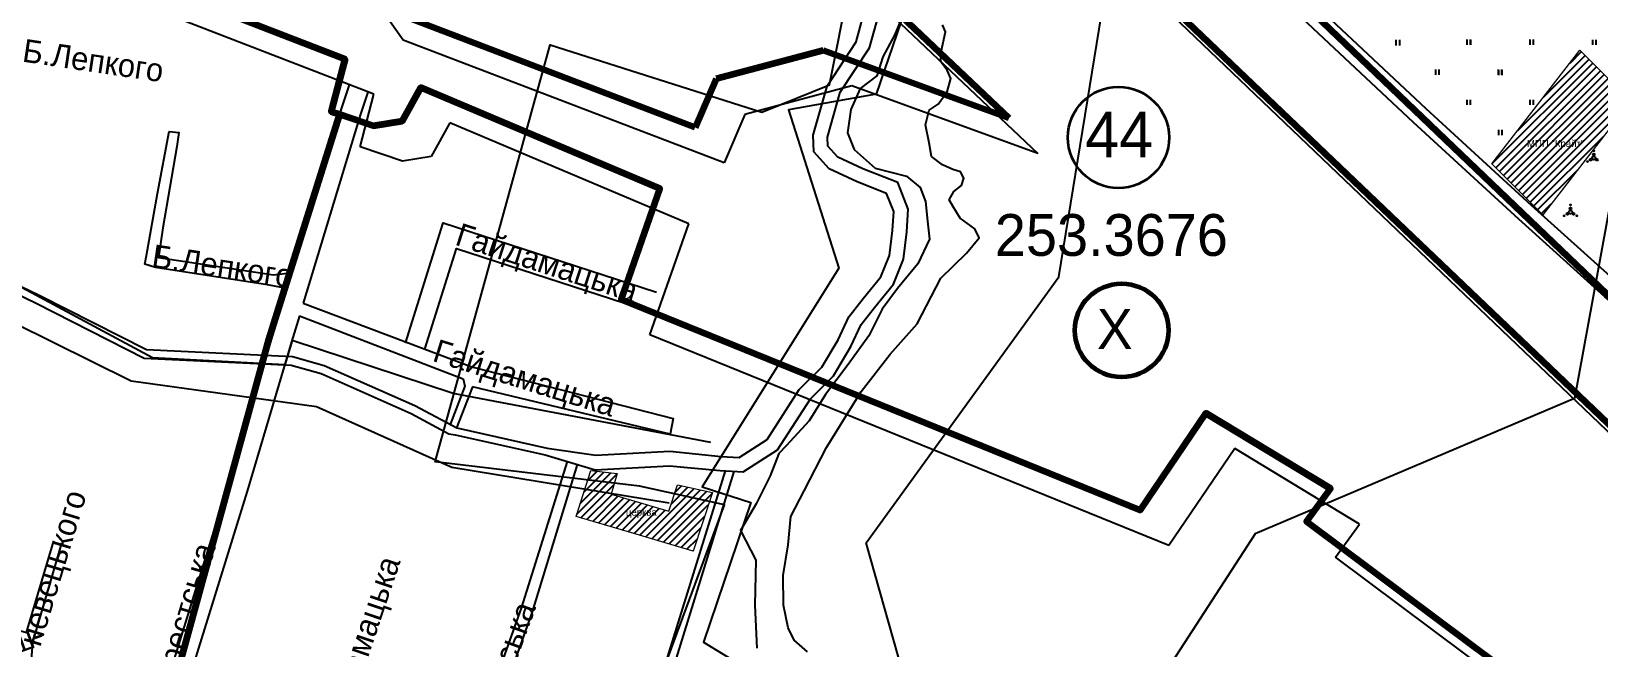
# Model space of a CAD drawing. Header units: millimetres. Extents: x 1378883 to 1389513, y 5662980 to 5673292.
# Drawn here: x 1383360 to 1384450, y 5668592 to 5669021 of the extents above; entities that cross this region are included whole.
import ezdxf
from ezdxf.enums import TextEntityAlignment as Align

# ---------------------------------------------------------------- set-up
doc = ezdxf.new("R2010")
doc.units = ezdxf.units.MM
doc.layers.add('_5Інше', color=252, linetype='Continuous', lineweight=25)
for name, color, linetype in [('N-raion', 1, 'Continuous'), ('zona', 3, 'Continuous'), ('вулиці', 7, 'Continuous'), ('ВулНазва', 7, 'Continuous'), ('залізниця', 7, 'Continuous'), ('КартаСкан', 252, 'Continuous'), ('район', 6, 'Continuous')]:
    doc.layers.add(name, color=color, linetype=linetype)
picture_1 = doc.add_image_def('image1.tif', size_in_pixel=(29607, 29619))
pattern_1 = [(45, (2.4066, 2.8008), (-2.6516504294, 2.6516504294), [])]

# ---------------------------------------------------------------- blocks, each defined once
blk = doc.blocks.new('ЧорнаПрибер')
at = {"layer": '_5Інше', "color": 160}
for points in [[(46908, 26521), (46729, 26555), (46617, 26592), (46612, 26575), (46520, 26580), (46376, 26657)], [(46396, 26618), (46505, 26564), (46634, 26546), (46728, 26504), (46879, 26479)]]:
    blk.add_lwpolyline(points, dxfattribs=at)
blk = doc.blocks.new('Турія')
at = {"layer": '_5Інше', "color": 5}
for points in [[(46959.9, 26350.8), (46950.7, 26358.9), (46946.5, 26367.3), (46943.4, 26383.1), (46943, 26403.7), (46946.5, 26425), (46948.5, 26444.8), (46957.6, 26462.7), (46973.1, 26492.8), (46997.3, 26531.6), (47017.5, 26557.7), (47036.1, 26578.7), (47052.7, 26610.4), (47070.6, 26627.9), (47079.3, 26638.5), (47076.3, 26644.8), (47066.1, 26652.2), (47060.9, 26660.5), (47058.4, 26665), (47061.6, 26670.7), (47067, 26674.9), (47068.6, 26680), (47066.4, 26684.5), (47060.9, 26686.1), (47053.9, 26689.3), (47046.2, 26695), (47044.6, 26704.6), (47042.1, 26717.1), (47044.6, 26727.3), (47050.7, 26731.5), (47057.1, 26740.1), (47059.7, 26749.4), (47057.1, 26755.1), (47052.6, 26760.9), (47052.9, 26767.9), (47055.9, 26781.8), (47053.9, 26786.6)], [(47027.8, 26797.2), (47020.6, 26779.8), (47012.4, 26764.4), (47008.1, 26751.1), (46996.5, 26742.4), (46990.1, 26727.8), (46987.8, 26711.5), (46992.5, 26699.9), (47007.1, 26686.9), (47028.7, 26681.3), (47038.4, 26673.6), (47042, 26663.7), (47043.4, 26650), (47044.7, 26637.7), (47036.7, 26620.4), (47022.5, 26603.3), (47011.8, 26588.9), (47002.7, 26570.5), (46988.3, 26550.4), (46972.6, 26529.7), (46961.2, 26511.3), (46945.1, 26493.9), (46940.1, 26488.5), (46934.1, 26473.1), (46924.3, 26453.7), (46913.5, 26435), (46924, 26414.4), (46923.3, 26383.1), (46924.8, 26353.2)]]:
    blk.add_lwpolyline(points, dxfattribs=at)
blk = doc.blocks.new('ТуріяПрибер')
at = {"layer": '_5Інше', "color": 160}
for points in [[(47740, 27508), (47474, 27474), (47179, 27319), (46966, 26847), (47023, 26821), (47000, 26754), (46939, 26743), (46974, 26633), (46879, 26481), (46913, 26470), (46880, 26373), (46921, 26348)], [(46768, 24208), (46922, 24778), (46918, 24781), (46924, 24984), (46963, 24986), (46960, 25058), (46917, 25059), (46916, 25122), (47042, 25306), (47065, 25943), (47093, 25540), (47164, 25902), (47092, 25992), (47088, 26106), (46993, 26442), (47127, 26627), (47198, 27064), (47524, 27366), (47631, 27206), (47810, 27266), (47842, 27342), (47995, 27705)]]:
    blk.add_lwpolyline(points, dxfattribs=at)
blk = doc.blocks.new('ТуріяВодоох')
at = {"layer": '_5Інше', "color": 140}
for points in [[(46794, 26148), (46913, 26470), (46854, 26483), (46712, 26500), (46792, 26790), (46939, 26743), (46986, 26762), (47000, 26832), (46966, 26845), (46866, 26931), (46906, 27218), (47118, 27415), (47272, 27533)], [(48682, 27510), (48729, 27348), (48132, 27408), (47610, 27124), (47504, 26544), (47282, 26450), (47208, 26336), (47222, 26234), (47363, 26200), (47363, 26078), (47280, 26086), (47240, 25798), (47150, 25804), (47109, 25544), (47065, 25543), (47056, 25444), (47121, 25294), (47100, 25160), (46916, 25122), (46917, 25059), (46964, 25058), (46928, 24645), (46824, 24304)]]:
    blk.add_lwpolyline(points, dxfattribs=at)
blk = doc.blocks.new('ЛвЗд')
at = {"layer": '_5Інше', "color": 204, "linetype": 'Continuous'}
for points in [[(46668.483, 26754.579), (45799.712, 27096.204)], [(46892.247, 26938.424), (47129.628, 26710.585)], [(46689, 26792), (46680.06, 26804.792)], [(47223.884, 26805.976), (47549.646, 26491.135)], [(46911.575, 26705.444), (46689, 26792)], [(47000.741, 26758.502), (46926.283, 26739.077)], [(47129.628, 26710.585), (47000.741, 26758.502)], [(46658.664, 26717.979), (46668.483, 26754.579)], [(46721.101, 26734.345), (46708, 26711)], [(46886.748, 26663.102), (46721.101, 26734.345)], [(46926.283, 26739.077), (46911.575, 26705.444)], [(46688, 26708), (46658.664, 26717.979)], [(46708, 26711), (46688, 26708)], [(46859.304, 26586.181), (46886.748, 26663.102)], [(47219.209, 26437.685), (46859.304, 26586.181)], [(47265.4, 26504.721), (47219.209, 26437.685)], [(47351.734, 26451.755), (47265.4, 26504.721)], [(47334.814, 26428.917), (47351.734, 26451.755)], [(47469.057, 26327.309), (47334.814, 26428.917)]]:
    blk.add_lwpolyline(points, dxfattribs=at)

msp = doc.modelspace()

# ---------------------------------------------------------------- hatches: boundary and pattern name
at = {"layer": 'вулиці', "lineweight": -2}
h = msp.add_hatch(dxfattribs=at)
h.set_pattern_fill('ANSI31', color=2, scale=30, style=0)
h.set_pattern_definition(pattern_1)
h.paths.add_polyline_path([(1384470.3, 5668970.1), (1384470.9, 5668973.2), (1384436.6, 5669007.6), (1384375.4, 5668928.5), (1384410.7, 5668893.1)])
h.paths.add_polyline_path([(1384393.5, 5668938.4), (1384446, 5668938.4), (1384446, 5668945.9), (1384393.5, 5668945.9)], flags=24)
h = msp.add_hatch(dxfattribs=at)
h.set_pattern_fill('ANSI31', color=5, scale=30, style=0)
h.set_pattern_definition(pattern_1)
h.paths.add_polyline_path([(1383803.2, 5668687.1), (1383763.3, 5668698.9), (1383763.4, 5668699.4), (1383744.9, 5668702.5), (1383738.8, 5668683.4), (1383774.3, 5668673), (1383820.2, 5668659.4), (1383831.5, 5668693.7), (1383807.2, 5668699.1)])
h.paths.add_polyline_path([(1383746.9, 5668708.7), (1383744.9, 5668702.5), (1383763.4, 5668699.4), (1383765.5, 5668706.5)])
h.paths.add_polyline_path([(1383749.1, 5668715.3), (1383746.9, 5668708.7), (1383765.5, 5668706.5), (1383767.4, 5668713.3)])
h.paths.add_polyline_path([(1383809.3, 5668705.3), (1383807.2, 5668699.1), (1383831.5, 5668693.7), (1383833.7, 5668700.1)])
h.paths.add_polyline_path([(1383769, 5668682.6), (1383799.4, 5668682.6), (1383799.4, 5668688.8), (1383769, 5668688.8)], flags=24)

# ---------------------------------------------------------------- linework, layer by layer
at = {"layer": 'N-raion', "color": 1, "lineweight": 35}
msp.add_circle((1384115.8, 5668946.9), 35.2, dxfattribs=at)
at = {"layer": 'zona', "color": 3, "lineweight": 60}
msp.add_circle((1384118.1, 5668812.8), 32.5, dxfattribs=at)
at = {"layer": 'вулиці', "color": 7, "lineweight": -2}
for p, q in [((1384308.9, 5669011.2), (1384308.9, 5669014.8)), ((1384308.9, 5669010.9), (1384308.9, 5669014.5)), ((1384311.3, 5669011.2), (1384311.3, 5669014.8)), ((1384311.3, 5669010.9), (1384311.3, 5669014.5)), ((1384358.2, 5669011.4), (1384358.2, 5669015)), ((1384358.3, 5669011.2), (1384358.3, 5669014.8)), ((1384360.6, 5669011.4), (1384360.6, 5669015)), ((1384360.7, 5669011.2), (1384360.7, 5669014.8)), ((1384401.9, 5669011.4), (1384401.9, 5669015)), ((1384401.9, 5669011.2), (1384401.9, 5669014.8)), ((1384404.3, 5669011.4), (1384404.3, 5669015)), ((1384404.3, 5669011.2), (1384404.3, 5669014.8)), ((1384445.5, 5669011.2), (1384445.5, 5669014.8)), ((1384445.5, 5669011.2), (1384445.5, 5669014.8)), ((1384447.9, 5669011.2), (1384447.9, 5669014.8)), ((1384447.9, 5669011.2), (1384447.9, 5669014.8)), ((1384336.4, 5668990.5), (1384336.4, 5668994.1)), ((1384338.8, 5668990.5), (1384338.8, 5668994.1)), ((1384380, 5668990.5), (1384380, 5668994.1)), ((1384380.1, 5668990.2), (1384380.1, 5668993.8)), ((1384382.4, 5668990.5), (1384382.4, 5668994.1)), ((1384382.5, 5668990.2), (1384382.5, 5668993.8)), ((1384358.2, 5668969.5), (1384358.2, 5668973.1)), ((1384360.6, 5668969.5), (1384360.6, 5668973.1)), ((1384401.9, 5668969.5), (1384401.9, 5668973.1)), ((1384404.3, 5668969.5), (1384404.3, 5668973.1)), ((1384380.2, 5668948.6), (1384380.2, 5668952.2)), ((1384382.6, 5668948.6), (1384382.6, 5668952.2))]:
    msp.add_line(p, q, dxfattribs=at)
for points in [[(1384691.1, 5668694.8), (1384691.1, 5668694.8), (1384612.1, 5668741.4), (1384522.3, 5668797.2), (1384462.5, 5668846), (1384402.8, 5668899.6), (1384329.8, 5668966.7), (1384223.3, 5669066.6), (1384032.8, 5669243.3), (1383753.6, 5669510.9)], [(1383718.8, 5668731), (1383752.5, 5668726), (1383803.9, 5668728.7), (1383839.6, 5668725.2), (1383852.3, 5668724.5), (1383871.6, 5668737), (1383894, 5668771.6), (1383909.7, 5668787.3), (1383921, 5668806.2), (1383928.4, 5668822.1), (1383938.3, 5668835), (1383950.7, 5668850), (1383956.6, 5668864.8), (1383958.8, 5668882.2), (1383959.6, 5668895.5), (1383954.7, 5668907.9), (1383934.1, 5668916), (1383914.8, 5668925.1), (1383904, 5668936.8), (1383903.6, 5668948.4), (1383913.3, 5668982.5), (1383933.5, 5669013.4), (1383940.8, 5669039.7)], [(1383717.3, 5668726.3), (1383752, 5668715.9), (1383803.7, 5668718.7), (1383838.9, 5668715.3), (1383855, 5668714.4), (1383878.9, 5668729.8), (1383901.8, 5668765.3), (1383917.7, 5668781.1), (1383929.8, 5668801.5), (1383937, 5668816.8), (1383946.2, 5668828.8), (1383959.4, 5668844.8), (1383966.4, 5668862.3), (1383968.7, 5668881.3), (1383969.7, 5668897.1), (1383962.4, 5668915.7), (1383938.1, 5668925.2), (1383920.8, 5668933.3), (1383913.9, 5668940.8), (1383913.6, 5668947.2), (1383922.5, 5668978.3), (1383942.7, 5669009.2), (1383950.8, 5669038.3)], [(1383620.3, 5668804), (1383646.5, 5668887.5), (1383794.8, 5668839.3)], [(1383293.7, 5668865.2), (1383363.5, 5668831.7), (1383438.6, 5668793.5), (1383521.9, 5668789.6), (1383540.7, 5668788.7), (1383561.6, 5668782.7), (1383624.1, 5668755.1), (1383650.4, 5668740.9)], [(1383295.9, 5668870.8), (1383366.1, 5668837.1), (1383440.2, 5668799.4), (1383522.2, 5668795.5), (1383541.7, 5668794.7), (1383563.7, 5668788.4), (1383626.7, 5668760.5), (1383655.9, 5668745.1)], [(1383633.7, 5668799.8), (1383655.7, 5668869.8), (1383790.5, 5668826)]]:
    msp.add_lwpolyline(points, dxfattribs=at)
at = {"layer": 'вулиці', "color": 7}
for points in [[(1385117.7, 5668170.1), (1385119.4, 5668179.8), (1385115.8, 5668191.1), (1385084.9, 5668207.6), (1385044.6, 5668231.1), (1385011.1, 5668263.9), (1384921.2, 5668355.6), (1384887.8, 5668391.4), (1384858.8, 5668466.3), (1384842.3, 5668501), (1384813.3, 5668563.4), (1384800.2, 5668586.9), (1384775.5, 5668616.9), (1384734.7, 5668652.3), (1384684.3, 5668683.7), (1384605.4, 5668730.3), (1384514.7, 5668786.6), (1384454, 5668836.2), (1384394, 5668890), (1384321, 5668957.2), (1384214.5, 5669057.1), (1384023.9, 5669233.8), (1383744.6, 5669501.5)], [(1383581.2, 5668983.5), (1383575.7, 5668967.4), (1383541, 5668852.9)], [(1383594.2, 5668978.5), (1383589.1, 5668963.1), (1383549.2, 5668831.7)], [(1383537.7, 5668841.9), (1383524.3, 5668844.4), (1383446.5, 5668856.6), (1383439.1, 5668858.9), (1383440.2, 5668864.9), (1383448, 5668907.9), (1383456.1, 5668951.1), (1383462.7, 5668950.4), (1383461.4, 5668940.6), (1383451.7, 5668884.1), (1383448.5, 5668863.4), (1383528.5, 5668851.4), (1383536.2, 5668852.3), (1383541, 5668852.9), (1383541, 5668852.9)], [(1383537.7, 5668841.9), (1383527.6, 5668808.8), (1383496.7, 5668705.1), (1383446.7, 5668543.2)], [(1383546.6, 5668823), (1383541.1, 5668804.8), (1383510.1, 5668701), (1383448.9, 5668502.9), (1383435.4, 5668446.2), (1383426.4, 5668371.3), (1383423.5, 5668333), (1383429.9, 5668308.9)], [(1383546.6, 5668823), (1383660.4, 5668779.1), (1383661.6, 5668773.9), (1383651.4, 5668747.4)], [(1383549.2, 5668831.7), (1383666.4, 5668787.4)], [(1383666.4, 5668787.4), (1383806.3, 5668751.5), (1383804.3, 5668740.7), (1383666.8, 5668773.5)], [(1383666.8, 5668773.5), (1383655.8, 5668745.1), (1383655.9, 5668745.1), (1383718.8, 5668731)], [(1383650.4, 5668740.9), (1383654.9, 5668740.1), (1383717.3, 5668726.3)], [(1383632.6, 5668388.3), (1383700.3, 5668360.7), (1383708, 5668357.6), (1383719.4, 5668357.6), (1383725.7, 5668366), (1383799.8, 5668556.4), (1383848.8, 5668714.7)], [(1383633.4, 5668394.4), (1383634.1, 5668399.4), (1383647.3, 5668445.5), (1383708.6, 5668617.2), (1383739.9, 5668719.6)], [(1383633.4, 5668394.4), (1383702.5, 5668366.2), (1383709.2, 5668363.6), (1383716.4, 5668363.6), (1383720.4, 5668368.9), (1383794.1, 5668558.4), (1383842.7, 5668715.1)], [(1383642.6, 5668456.2), (1383701, 5668619.7), (1383732.8, 5668721.7)], [(1383229.8, 5668629.4), (1383285.3, 5668623.5), (1383356.9, 5668602.7), (1383375.8, 5668666.5)], [(1383360.9, 5668595.2), (1383381.5, 5668664.8)], [(1383360.9, 5668595.2), (1383360.4, 5668586.9), (1383360.4, 5668573.1), (1383366.4, 5668566.1), (1383446.7, 5668543.2)]]:
    msp.add_lwpolyline(points, dxfattribs=at)
at = {"layer": 'вулиці', "color": 7, "lineweight": -2}
for centre, radius in [((1384441.9, 5668930.1), 0.312), ((1384444, 5668931.4), 0.625), ((1384446.2, 5668932.6), 1.25), ((1384446.2, 5668935.1), 0.625), ((1384446.2, 5668937.6), 0.312), ((1384448.4, 5668931.4), 0.625), ((1384425.7, 5668892.5), 0.312), ((1384427.9, 5668893.8), 0.625)]:
    msp.add_circle(centre, radius, dxfattribs=at)
at = {"layer": 'вулиці', "color": 7}
for centre, radius in [((1384430, 5668897.5), 0.625), ((1384430, 5668900), 0.312), ((1384430, 5668895), 1.25), ((1384432.2, 5668893.8), 0.625), ((1384434.4, 5668892.5), 0.312)]:
    msp.add_circle(centre, radius, dxfattribs=at)
at = {"layer": 'ВулНазва', "color": 7, "lineweight": 9}
for points in [[(1384410.7, 5668893.1), (1384375.4, 5668928.5), (1384436.6, 5669007.6), (1384471.9, 5668972.2), (1384410.7, 5668893.1)], [(1383749.1, 5668715.3), (1383767.4, 5668713.3), (1383763.3, 5668698.9), (1383803.2, 5668687.1), (1383809.3, 5668705.3), (1383833.7, 5668700.1), (1383820.2, 5668659.4), (1383774.3, 5668673), (1383738.8, 5668683.4), (1383749.1, 5668715.3)]]:
    msp.add_lwpolyline(points, close=True, dxfattribs=at)
at = {"layer": 'район', "color": 6, "lineweight": 100}
for p, q in [((1383800.9, 5669186.7), (1384039.7, 5668960.3)), ((1383224, 5669138.5), (1383578.3, 5669001.6)), ((1383821.6, 5668953.9), (1383598.6, 5669039.1)), ((1383910.5, 5669007.4), (1383836.1, 5668987.6)), ((1384039.7, 5668960.3), (1383910.5, 5669007.4)), ((1383578.3, 5669001.6), (1383568.7, 5668964.9)), ((1383836.1, 5668987.6), (1383821.6, 5668953.9)), ((1383618, 5668958.2), (1383631, 5668981.6)), ((1383631, 5668981.6), (1383797.1, 5668911.4)), ((1383568.7, 5668964.9), (1383598.1, 5668955.1)), ((1383598.1, 5668955.1), (1383618, 5668958.2)), ((1383797.1, 5668911.4), (1383770.1, 5668834.3)), ((1383770.1, 5668834.3), (1384130.8, 5668687.9)), ((1384130.8, 5668687.9), (1384176.6, 5668755.2)), ((1384176.6, 5668755.2), (1384263.3, 5668702.8)), ((1384263.3, 5668702.8), (1384246.5, 5668679.8)), ((1384246.5, 5668679.8), (1384365.1, 5668591.2))]:
    msp.add_line(p, q, dxfattribs=at)
for points in [[(1384485.2, 5668733.5), (1384461, 5668743.3), (1384133.4, 5669056.2), (1384182.9, 5669099.1), (1383912.9, 5669354.6), (1383870.7, 5669304.1), (1383723.1, 5669471.1), (1383727, 5669480.9), (1383710.2, 5669491.4), (1383707.3, 5669483.3), (1383639.4, 5669556.6), (1383592.4, 5669607.5), (1383642.4, 5669587.6), (1383710.9, 5669584), (1383711.1, 5669578.9), (1383727.7, 5669578.3), (1383726.6, 5669587.3), (1383758.9, 5669594.8), (1383764.8, 5669591.3), (1383811.7, 5669624.9), (1383908.2, 5669717.4)], [(1381934.5, 5669582.3), (1381970.5, 5669583.2), (1382106.9, 5669556.5), (1382253.1, 5669513.3), (1382602.5, 5669379.8), (1382591.7, 5669356.2), (1382699, 5669315.7), (1382707.5, 5669338.1), (1383224, 5669138.5), (1383578.2, 5669001.4), (1383568.7, 5668964.9), (1383574.4, 5668963), (1383530.9, 5668824.7), (1383525.1, 5668806.2), (1383416.9, 5668411.4), (1383406.1, 5668339.7), (1383436.1, 5668197.2), (1383490.8, 5668027.6)], [(1385750, 5668643.6), (1385551.2, 5668617.6), (1385533.4, 5668615.3), (1385362.9, 5668589.1), (1385070.9, 5668598), (1385071.7, 5668613.8), (1384902.7, 5668627.1), (1384917.9, 5668787.7), (1384812.2, 5668791.7), (1384734.7, 5668796.6), (1384684.4, 5668680.2), (1384644.8, 5668708.1), (1384492.9, 5668802.3), (1384182.9, 5669099.1)], [(1384381.3, 5668579), (1384246.5, 5668679.8), (1384263.3, 5668702.8), (1384176.6, 5668755.2), (1384130.8, 5668687.9), (1383770.1, 5668834.3), (1383797.1, 5668911.4), (1383631, 5668981.6), (1383618, 5668958.2), (1383598.1, 5668955.1), (1383574.4, 5668963)]]:
    msp.add_lwpolyline(points, dxfattribs=at)

# ---------------------------------------------------------------- block references
at = {"layer": 'вулиці', "color": 7}
for name, p in [('ТуріяВодоох', (1336928.9, 5642221.4)), ('ТуріяПрибер', (1336947.4, 5642223.1)), ('Турія', (1336939.7, 5642238.6))]:
    msp.add_blockref(name, p, dxfattribs=at)
at = {"layer": 'ВулНазва', "color": 7, "lineweight": 9, "rotation": 0.3369352804470327}
msp.add_blockref('ЛвЗд', (1337088, 5641948.4), dxfattribs=at)
at = {"layer": 'залізниця'}
msp.add_blockref('ЧорнаПрибер', (1336924.5, 5642213.8), dxfattribs=at)

# ---------------------------------------------------------------- texts
at = {"layer": 'N-raion', "color": 1, "lineweight": 35}
msp.add_text('44', height=31.73, dxfattribs=at).set_placement((1384092.7, 5668933.1))
msp.add_text('253.3676', height=29.05, dxfattribs=at).set_placement((1384110.9, 5668864.6), align=Align.CENTER)
at = {"layer": 'zona', "color": 3, "lineweight": 60}
msp.add_text('X', height=27.7, dxfattribs=at).set_placement((1384100.9, 5668799.9))
at = {"layer": 'ВулНазва', "color": 1, "lineweight": 9}
for s, rotation, p in [('Б.Лепкого', 351.5748, (1383403.2, 5669000.3)), ('Гайдамацька', 342.0265, (1383718.2, 5668858.3)), ('Б.Лепкого', 351.5748, (1383493.1, 5668857.4)), ('Гайдамацька', 342.6572, (1383702.7, 5668778.2)), ('невецького', 73.0737, (1383377.1, 5668647)), ('Брестська', 73.5108, (1383468.7, 5668615)), ('Гайдамацька', 71.3143, (1383590, 5668592.2)), ('Київська', 69.9522, (1383689.2, 5668583.2)), ('Д.Виш-', 20.0656, (1383335.3, 5668588.4))]:
    msp.add_text(s, height=16, rotation=rotation, dxfattribs=at).set_placement(p, align=Align.MIDDLE)
at = {"layer": 'ВулНазва', "color": 7, "lineweight": 9}
for s, p in [('МПП "Крайт"', (1384419.7, 5668942.2)), ('церква', (1383784.2, 5668685.7))]:
    msp.add_text(s, height=5, dxfattribs=at).set_placement(p, align=Align.MIDDLE)

# ---------------------------------------------------------------- pictures from other files: only their frames are drawn
at = {"layer": 'КартаСкан'}
image = msp.add_image(picture_1, insert=(1378952, 5663192.3), size_in_units=(10026.9, 10031), rotation=0.39543, dxfattribs=at)
image.dxf.flags = 15

doc.saveas('drawing.dxf')
